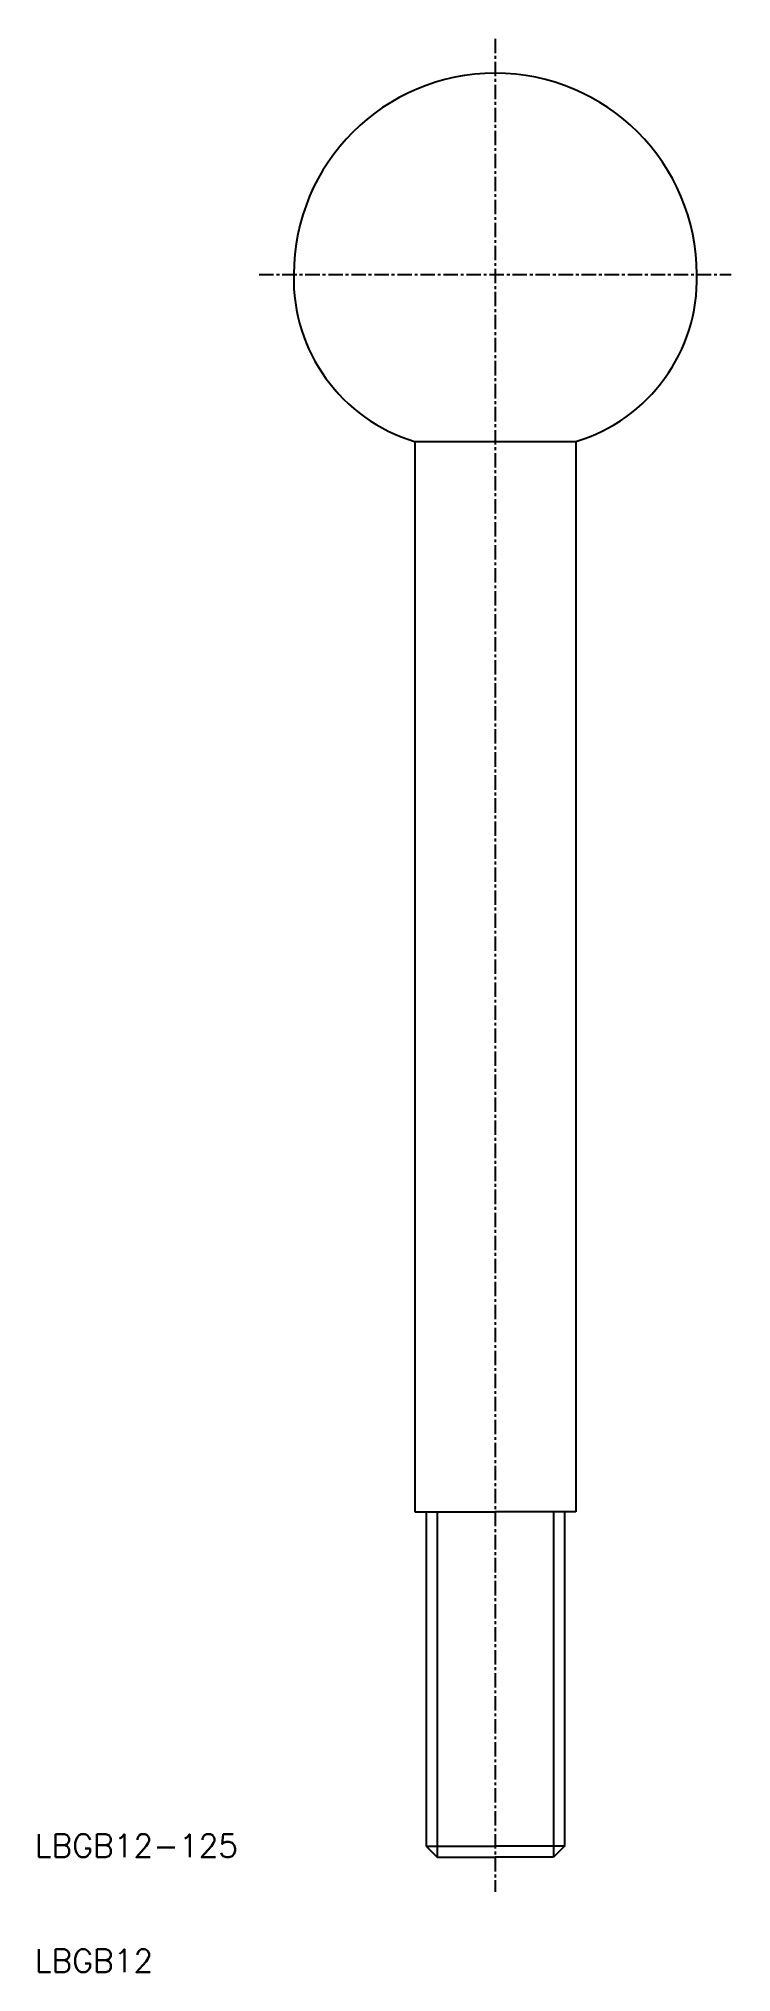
# Model space of a CAD drawing. Extents: x 10 to 70, y 10 to 178.
import ezdxf

# ---------------------------------------------------------------- set-up
doc = ezdxf.new("R2010")
doc.units = 0
doc.linetypes.add('CENTER', pattern=[2, 1.25, -0.25, 0.25, -0.25])
doc.layers.get('0').update_dxf_attribs({"linetype": 'CONTINUOUS'})
doc.layers.add('CENTER', color=1, linetype='CENTER')
doc.styles.get("Standard").update_dxf_attribs({"font": 'txt.shx', "bigfont": 'extfont.shx'})

msp = doc.modelspace()

# ---------------------------------------------------------------- linework, layer by layer
at = {"color": 7, "linetype": 'CONTINUOUS'}
for p, q in [((43, 143), (43, 50)), ((43, 143), (57, 143)), ((57, 143), (57, 50)), ((43, 50), (44, 50)), ((44, 50), (50, 50)), ((44, 50), (44, 20.95)), ((56, 50), (50, 50)), ((56, 50), (56, 20.95)), ((57, 50), (56, 50)), ((44, 20.95), (50, 20.95)), ((44, 20.95), (44.95, 20)), ((56, 20.95), (50, 20.95)), ((56, 20.95), (55.05, 20)), ((44.95, 20), (50, 20)), ((55.05, 20), (50, 20))]:
    msp.add_line(p, q, dxfattribs=at)
at = {"color": 3, "linetype": 'CONTINUOUS'}
for p, q in [((44.95, 50), (44.95, 20)), ((55.05, 50), (55.05, 20))]:
    msp.add_line(p, q, dxfattribs=at)
at = {"color": 7, "linetype": 'CONTINUOUS'}
for centre, radius, start, end in [((50, 157.5), 17.5, 0, 180), ((47.23, 157.12), 14.74, 178.5067, 253.3127), ((52.77, 157.12), 14.74, 286.6873, 1.4933)]:
    msp.add_arc(centre, radius, start, end, dxfattribs=at)
at = {"layer": 'CENTER', "color": 1, "linetype": 'CENTER'}
for p, q in [((50, 178), (50, 17)), ((29.5, 157.5), (70.5, 157.5))]:
    msp.add_line(p, q, dxfattribs=at)

# ---------------------------------------------------------------- texts
at = {"color": 7, "linetype": 'CONTINUOUS'}
for s, p in [('LBGB12-125', (10, 20)), ('LBGB12', (10, 10))]:
    msp.add_text(s, height=2, dxfattribs=at).set_placement(p)

doc.saveas('drawing.dxf')
